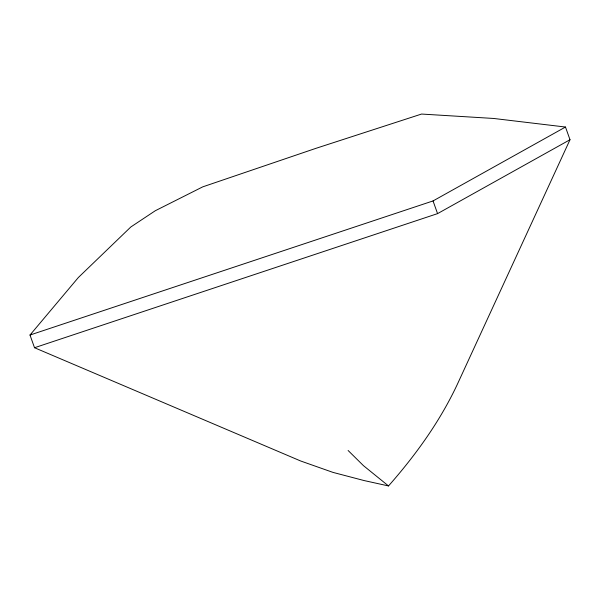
<?xml version="1.0" encoding="UTF-8"?>
<svg xmlns="http://www.w3.org/2000/svg" width="600" height="600" viewBox="0 0 600 600"><rect width="100%" height="100%" fill="white"/><g stroke="black" fill="none" stroke-linecap="round" stroke-linejoin="round"><path stroke-width="0.9" d="M570 139.725L458.498 381.817C440.947 420.097 416.25 454.44 388.515 485.947L364.05 480.548L332.97 472.388L300.75 461.025L34.523 347.722L30 335.032L78.345 277.522L130.822 226.98L155.28 210.743L202.733 186.863L315.923 148.343L421.553 114.052L493.597 118.455L565.477 127.035L570 139.725L437.565 213.623L34.523 347.722M31.635 334.125L30 335.032L433.043 200.933L565.477 127.035M388.515 485.947L363.413 465.615L348.105 450.487M433.043 200.933L437.565 213.623"/></g></svg>
